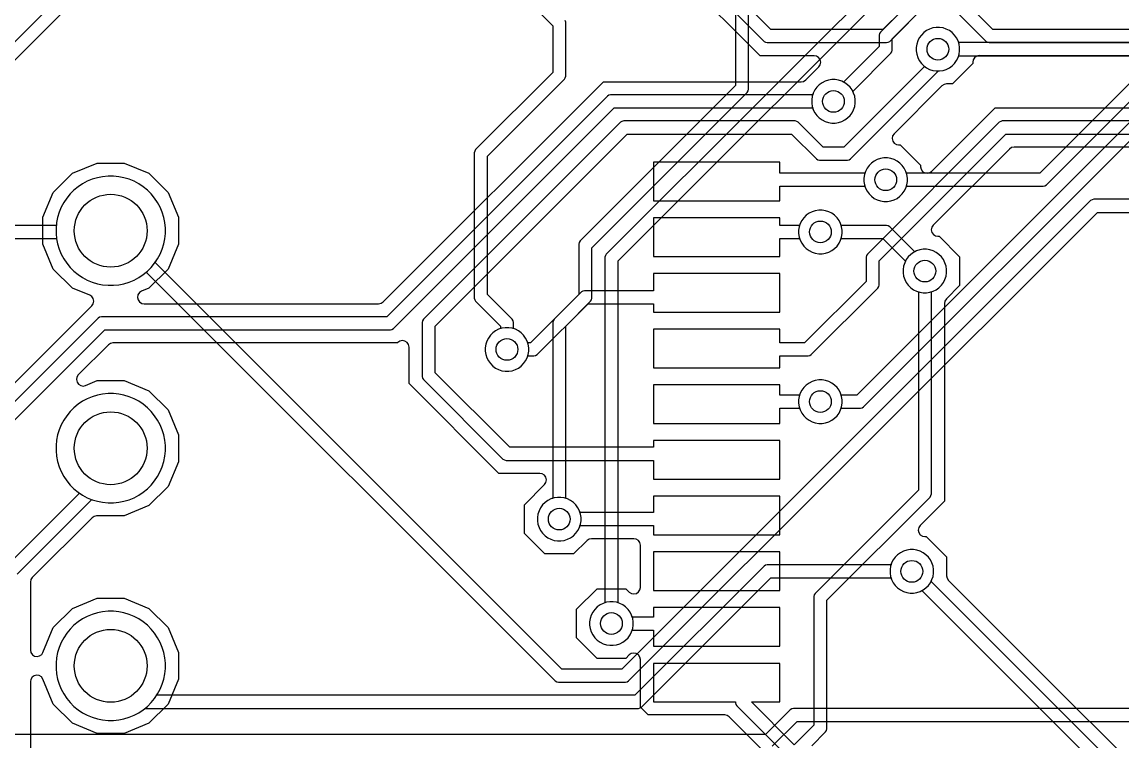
# Model space of a CAD drawing. Header units: millimetres. Extents: x 0 to 65, y 0 to 56.
# Drawn here: x 24.52 to 37.35, y 41.61 to 50 of the extents above; entities that cross this region are included whole.
import ezdxf

# ---------------------------------------------------------------- set-up
doc = ezdxf.new("R2010")
doc.units = ezdxf.units.MM

msp = doc.modelspace()

# ---------------------------------------------------------------- linework, layer by layer
at = {"layer": '16_copper'}
for points in [[(34.976, 50.933), (31.333, 47.291), (31.323, 47.273), (31.318, 47.254), (31.318, 43.219), (31.297, 43.212), (31.261, 43.194), (31.229, 43.171), (31.201, 43.142), (31.177, 43.11), (31.159, 43.074), (31.147, 43.036), (31.14, 42.997), (31.14, 42.957), (31.147, 42.917), (31.159, 42.879), (31.177, 42.844), (31.201, 42.811), (31.229, 42.783), (31.261, 42.76), (31.297, 42.741), (31.335, 42.729), (31.374, 42.723), (31.414, 42.723), (31.454, 42.729), (31.492, 42.741), (31.528, 42.76), (31.56, 42.783), (31.588, 42.811), (31.612, 42.844), (31.63, 42.879), (31.642, 42.917), (31.648, 42.957), (31.648, 42.997), (31.642, 43.036), (31.63, 43.074), (31.612, 43.11), (31.588, 43.142), (31.56, 43.171), (31.528, 43.194), (31.492, 43.212), (31.471, 43.219), (31.471, 47.212), (35.113, 50.855)], [(35.505, 50.853), (34.534, 49.882), (34.524, 49.864), (34.519, 49.845), (34.519, 49.714), (34.103, 49.298), (34.083, 49.308), (34.045, 49.321), (34.005, 49.327), (33.965, 49.327), (33.926, 49.321), (33.888, 49.308), (33.852, 49.29), (33.82, 49.267), (33.791, 49.238), (33.768, 49.206), (33.75, 49.17), (33.737, 49.132), (33.731, 49.093), (33.731, 49.053), (33.737, 49.013), (33.75, 48.975), (33.768, 48.94), (33.791, 48.907), (33.82, 48.879), (33.852, 48.856), (33.888, 48.837), (33.926, 48.825), (33.965, 48.819), (34.005, 48.819), (34.045, 48.825), (34.083, 48.837), (34.118, 48.856), (34.151, 48.879), (34.179, 48.907), (34.202, 48.94), (34.221, 48.975), (34.233, 49.013), (34.239, 49.053), (34.239, 49.093), (34.233, 49.132), (34.221, 49.17), (34.21, 49.19), (34.656, 49.636), (34.666, 49.653), (34.671, 49.672), (34.671, 49.803), (35.584, 50.717)], [(29.962, 50.702), (30.709, 49.956), (30.709, 49.409), (29.809, 48.51), (29.799, 48.493), (29.794, 48.473), (29.794, 46.777), (29.799, 46.757), (29.809, 46.74), (30.099, 46.45), (30.099, 46.42), (30.078, 46.413), (30.042, 46.394), (30.01, 46.371), (29.981, 46.343), (29.958, 46.31), (29.94, 46.275), (29.927, 46.237), (29.921, 46.197), (29.921, 46.157), (29.927, 46.118), (29.94, 46.08), (29.958, 46.044), (29.981, 46.012), (30.01, 45.983), (30.042, 45.96), (30.078, 45.942), (30.116, 45.929), (30.155, 45.923), (30.195, 45.923), (30.235, 45.929), (30.273, 45.942), (30.308, 45.96), (30.341, 45.983), (30.369, 46.012), (30.392, 46.044), (30.411, 46.08), (30.423, 46.118), (30.429, 46.157), (30.429, 46.197), (30.423, 46.237), (30.411, 46.275), (30.392, 46.31), (30.369, 46.343), (30.341, 46.371), (30.308, 46.394), (30.273, 46.413), (30.251, 46.42), (30.251, 46.492), (30.246, 46.511), (30.236, 46.529), (29.947, 46.818), (29.947, 48.432), (30.846, 49.331), (30.856, 49.348), (30.861, 49.368), (30.861, 49.997), (30.856, 50.017)], [(32.842, 50.413), (32.842, 49.257), (31.029, 47.443), (31.019, 47.426), (31.013, 47.406), (31.013, 46.818), (30.724, 46.529), (30.714, 46.511), (30.709, 46.492), (30.709, 44.438), (30.687, 44.431), (30.652, 44.413), (30.619, 44.39), (30.591, 44.361), (30.568, 44.329), (30.549, 44.294), (30.537, 44.255), (30.531, 44.216), (30.531, 44.176), (30.537, 44.137), (30.549, 44.098), (30.568, 44.063), (30.591, 44.031), (30.619, 44.002), (30.652, 43.979), (30.687, 43.961), (30.725, 43.948), (30.765, 43.942), (30.805, 43.942), (30.844, 43.948), (30.882, 43.961), (30.918, 43.979), (30.95, 44.002), (30.979, 44.031), (31.002, 44.063), (31.02, 44.098), (31.033, 44.137), (31.039, 44.176), (31.039, 44.216), (31.033, 44.255), (31.02, 44.294), (31.002, 44.329), (30.979, 44.361), (30.95, 44.39), (30.918, 44.413), (30.882, 44.431), (30.861, 44.438), (30.861, 46.45), (31.151, 46.74), (31.161, 46.757), (31.166, 46.777), (31.166, 47.365), (32.979, 49.178), (32.989, 49.196), (32.995, 49.215), (32.995, 50.454)], [(46.603, 49.759), (35.447, 49.759), (35.44, 49.78), (35.422, 49.816), (35.398, 49.848), (35.37, 49.876), (35.338, 49.9), (35.302, 49.918), (35.264, 49.93), (35.224, 49.936), (35.184, 49.936), (35.145, 49.93), (35.107, 49.918), (35.071, 49.9), (35.039, 49.876), (35.011, 49.848), (34.987, 49.816), (34.969, 49.78), (34.957, 49.742), (34.95, 49.702), (34.95, 49.662), (34.957, 49.623), (34.969, 49.585), (34.987, 49.549), (35.011, 49.517), (35.039, 49.489), (35.071, 49.465), (35.107, 49.447), (35.145, 49.435), (35.184, 49.428), (35.224, 49.428), (35.264, 49.435), (35.302, 49.447), (35.338, 49.465), (35.37, 49.489), (35.398, 49.517), (35.422, 49.549), (35.44, 49.585), (35.447, 49.606), (46.644, 49.606)], [(37.596, 49.439), (36.392, 48.235), (34.837, 48.235), (34.83, 48.256), (34.812, 48.292), (34.789, 48.324), (34.76, 48.352), (34.728, 48.376), (34.692, 48.394), (34.654, 48.406), (34.615, 48.412), (34.575, 48.412), (34.535, 48.406), (34.497, 48.394), (34.462, 48.376), (34.429, 48.352), (34.401, 48.324), (34.378, 48.292), (34.359, 48.256), (34.347, 48.218), (34.341, 48.178), (34.341, 48.138), (34.347, 48.099), (34.359, 48.061), (34.378, 48.025), (34.401, 47.993), (34.429, 47.965), (34.462, 47.941), (34.497, 47.923), (34.535, 47.911), (34.575, 47.904), (34.615, 47.904), (34.654, 47.911), (34.692, 47.923), (34.728, 47.941), (34.76, 47.965), (34.789, 47.993), (34.812, 48.025), (34.83, 48.061), (34.837, 48.082), (36.434, 48.082), (36.453, 48.087), (36.47, 48.097), (37.674, 49.301)], [(37.444, 48.829), (34.258, 45.644), (34.075, 45.644), (34.068, 45.665), (34.05, 45.701), (34.027, 45.733), (33.998, 45.761), (33.966, 45.785), (33.93, 45.803), (33.892, 45.815), (33.853, 45.822), (33.813, 45.822), (33.773, 45.815), (33.735, 45.803), (33.7, 45.785), (33.667, 45.761), (33.639, 45.733), (33.616, 45.701), (33.597, 45.665), (33.585, 45.627), (33.579, 45.588), (33.579, 45.548), (33.585, 45.508), (33.597, 45.47), (33.616, 45.434), (33.639, 45.402), (33.667, 45.374), (33.7, 45.35), (33.735, 45.332), (33.773, 45.32), (33.813, 45.314), (33.853, 45.314), (33.892, 45.32), (33.93, 45.332), (33.966, 45.35), (33.998, 45.374), (34.027, 45.402), (34.05, 45.434), (34.068, 45.47), (34.075, 45.491), (34.3, 45.491), (34.319, 45.497), (34.337, 45.507), (37.522, 48.692)], [(39.939, 47.93), (37.023, 47.93), (37.004, 47.925), (36.986, 47.915), (31.515, 42.443), (30.816, 42.443), (26.068, 47.191), (26.097, 47.235), (26.127, 47.29), (26.151, 47.348), (26.169, 47.408), (26.181, 47.469), (26.188, 47.532), (26.188, 47.594), (26.181, 47.657), (26.169, 47.718), (26.151, 47.778), (26.127, 47.836), (26.097, 47.891), (26.063, 47.943), (26.023, 47.992), (25.979, 48.036), (25.93, 48.076), (25.878, 48.111), (25.823, 48.14), (25.765, 48.164), (25.705, 48.182), (25.644, 48.194), (25.581, 48.201), (25.519, 48.201), (25.456, 48.194), (25.395, 48.182), (25.335, 48.164), (25.277, 48.14), (25.222, 48.111), (25.17, 48.076), (25.121, 48.036), (25.077, 47.992), (25.037, 47.943), (25.003, 47.891), (24.973, 47.836), (24.949, 47.778), (24.931, 47.718), (24.919, 47.657), (24.916, 47.625), (18.888, 47.625)], [(18.929, 47.473), (24.918, 47.473), (24.919, 47.469), (24.931, 47.408), (24.949, 47.348), (24.973, 47.29), (25.003, 47.235), (25.037, 47.183), (25.077, 47.134), (25.121, 47.09), (25.17, 47.05), (25.222, 47.016), (25.277, 46.986), (25.335, 46.962), (25.395, 46.944), (25.456, 46.932), (25.519, 46.926), (25.581, 46.926), (25.644, 46.932), (25.705, 46.944), (25.765, 46.962), (25.823, 46.986), (25.878, 47.016), (25.93, 47.05), (25.965, 47.079), (30.738, 42.306), (30.755, 42.296), (30.775, 42.291), (31.557, 42.291), (31.576, 42.296), (31.594, 42.306), (37.065, 47.777), (39.897, 47.777)], [(39.7, 41.986), (33.518, 41.986), (33.499, 41.981), (33.481, 41.971), (33.192, 41.681), (12.681, 41.681)], [(33.27, 41.544), (33.56, 41.834), (39.7, 41.834), (39.7, 40.04)]]:
    msp.add_lwpolyline(points, dxfattribs=at)
for points in [[(34.624, 47.62), (34.605, 47.625), (34.075, 47.625), (34.068, 47.646), (34.05, 47.682), (34.027, 47.714), (33.998, 47.743), (33.966, 47.766), (33.93, 47.784), (33.892, 47.797), (33.853, 47.803), (33.813, 47.803), (33.773, 47.797), (33.735, 47.784), (33.7, 47.766), (33.667, 47.743), (33.639, 47.714), (33.616, 47.682), (33.597, 47.646), (33.585, 47.608), (33.579, 47.569), (33.579, 47.529), (33.585, 47.489), (33.597, 47.451), (33.616, 47.416), (33.639, 47.383), (33.667, 47.355), (33.7, 47.332), (33.735, 47.313), (33.773, 47.301), (33.813, 47.295), (33.853, 47.295), (33.892, 47.301), (33.93, 47.313), (33.966, 47.332), (33.998, 47.355), (34.027, 47.383), (34.05, 47.416), (34.068, 47.451), (34.075, 47.473), (34.563, 47.473), (34.827, 47.209), (34.817, 47.189), (34.804, 47.151), (34.798, 47.112), (34.798, 47.072), (34.804, 47.032), (34.817, 46.994), (34.835, 46.958), (34.858, 46.926), (34.887, 46.898), (34.919, 46.874), (34.954, 46.856), (34.993, 46.844), (35.032, 46.838), (35.072, 46.838), (35.111, 46.844), (35.15, 46.856), (35.185, 46.874), (35.217, 46.898), (35.246, 46.926), (35.269, 46.958), (35.287, 46.994), (35.3, 47.032), (35.306, 47.072), (35.306, 47.112), (35.3, 47.151), (35.287, 47.189), (35.269, 47.225), (35.246, 47.257), (35.217, 47.285), (35.185, 47.309), (35.15, 47.327), (35.111, 47.339), (35.072, 47.346), (35.032, 47.346), (34.993, 47.339), (34.954, 47.327), (34.935, 47.317), (34.642, 47.61)], [(25.644, 44.392), (25.705, 44.404), (25.765, 44.422), (25.823, 44.446), (25.878, 44.476), (25.93, 44.51), (25.979, 44.55), (26.023, 44.594), (26.063, 44.643), (26.097, 44.695), (26.127, 44.75), (26.151, 44.808), (26.169, 44.868), (26.181, 44.929), (26.188, 44.992), (26.188, 45.054), (26.181, 45.117), (26.169, 45.178), (26.151, 45.238), (26.127, 45.296), (26.097, 45.351), (26.063, 45.403), (26.023, 45.452), (25.979, 45.496), (25.93, 45.536), (25.878, 45.571), (25.823, 45.6), (25.765, 45.624), (25.705, 45.642), (25.644, 45.654), (25.581, 45.661), (25.519, 45.661), (25.456, 45.654), (25.395, 45.642), (25.335, 45.624), (25.277, 45.6), (25.222, 45.571), (25.17, 45.536), (25.121, 45.496), (25.077, 45.452), (25.037, 45.403), (25.003, 45.351), (24.973, 45.296), (24.949, 45.238), (24.931, 45.178), (24.919, 45.117), (24.913, 45.054), (24.913, 44.992), (24.919, 44.929), (24.931, 44.868), (24.949, 44.808), (24.973, 44.75), (25.003, 44.695), (25.037, 44.643), (25.077, 44.594), (25.121, 44.55), (25.17, 44.51), (25.222, 44.476), (25.277, 44.446), (25.335, 44.422), (25.395, 44.404), (25.456, 44.392), (25.519, 44.386), (25.581, 44.386)], [(31.746, 42.001), (33.255, 43.51), (34.657, 43.51), (34.664, 43.489), (34.682, 43.453), (34.706, 43.421), (34.734, 43.393), (34.766, 43.369), (34.802, 43.351), (34.84, 43.339), (34.88, 43.332), (34.92, 43.332), (34.959, 43.339), (34.997, 43.351), (35.033, 43.369), (35.065, 43.393), (35.093, 43.421), (35.117, 43.453), (35.135, 43.489), (35.147, 43.527), (35.154, 43.566), (35.154, 43.606), (35.147, 43.646), (35.135, 43.684), (35.117, 43.72), (35.093, 43.752), (35.065, 43.78), (35.033, 43.804), (34.997, 43.822), (34.959, 43.834), (34.92, 43.84), (34.88, 43.84), (34.84, 43.834), (34.802, 43.822), (34.766, 43.804), (34.734, 43.78), (34.706, 43.752), (34.682, 43.72), (34.664, 43.684), (34.657, 43.663), (33.213, 43.663), (33.194, 43.657), (33.176, 43.647), (31.668, 42.139), (26.087, 42.139), (26.097, 42.155), (26.127, 42.21), (26.151, 42.268), (26.169, 42.328), (26.181, 42.389), (26.188, 42.452), (26.188, 42.514), (26.181, 42.577), (26.169, 42.638), (26.151, 42.698), (26.127, 42.756), (26.097, 42.811), (26.063, 42.863), (26.023, 42.912), (25.979, 42.956), (25.93, 42.996), (25.878, 43.031), (25.823, 43.06), (25.765, 43.084), (25.705, 43.102), (25.644, 43.114), (25.581, 43.121), (25.519, 43.121), (25.456, 43.114), (25.395, 43.102), (25.335, 43.084), (25.277, 43.06), (25.222, 43.031), (25.17, 42.996), (25.121, 42.956), (25.077, 42.912), (25.037, 42.863), (25.003, 42.811), (24.973, 42.756), (24.949, 42.698), (24.931, 42.638), (24.919, 42.577), (24.913, 42.514), (24.913, 42.452), (24.919, 42.389), (24.931, 42.328), (24.949, 42.268), (24.973, 42.21), (25.003, 42.155), (25.037, 42.103), (25.077, 42.054), (25.121, 42.01), (25.17, 41.97), (25.222, 41.936), (25.277, 41.906), (25.335, 41.882), (25.395, 41.864), (25.456, 41.852), (25.519, 41.846), (25.581, 41.846), (25.644, 41.852), (25.705, 41.864), (25.765, 41.882), (25.823, 41.906), (25.878, 41.936), (25.93, 41.97), (25.949, 41.986), (31.709, 41.986), (31.729, 41.991)]]:
    msp.add_lwpolyline(points, close=True, dxfattribs=at)
at = {"layer": '1_copper'}
for points in [[(18.487, 43.83), (25.403, 50.746)], [(35.005, 50.353), (34.563, 49.911), (33.255, 49.911), (32.537, 50.628)], [(25.336, 50.463), (18.535, 43.663)], [(22.936, 44.291), (25.331, 46.685), (25.347, 46.71), (25.353, 46.74), (25.346, 46.77), (25.329, 46.794), (25.306, 46.809), (25.103, 46.893), (24.88, 47.116), (24.76, 47.406), (24.76, 47.72), (24.88, 48.011), (25.103, 48.233), (25.393, 48.353), (25.707, 48.353), (25.997, 48.233), (26.22, 48.011), (26.34, 47.72), (26.34, 47.406), (26.22, 47.116), (25.997, 46.893), (25.91, 46.857), (25.885, 46.84), (25.868, 46.815), (25.863, 46.785), (25.87, 46.755), (25.887, 46.731), (25.913, 46.715), (25.939, 46.711), (28.677, 46.711), (28.707, 46.717), (28.731, 46.733), (31.3, 49.301), (33.608, 49.301), (33.637, 49.307), (33.661, 49.324), (33.814, 49.476), (33.831, 49.501), (33.836, 49.531), (33.83, 49.561), (33.812, 49.586), (33.786, 49.602), (33.76, 49.606), (33.129, 49.606), (32.233, 50.502)], [(32.4, 50.55), (33.176, 49.774), (33.194, 49.764), (33.213, 49.759), (34.605, 49.759), (34.624, 49.764), (34.642, 49.774), (35.084, 50.216)], [(39.592, 49.911), (35.846, 49.911), (35.404, 50.353)], [(35.325, 50.216), (35.767, 49.774), (35.785, 49.764), (35.804, 49.759), (39.634, 49.759)], [(39.719, 49.606), (35.69, 49.606), (35.686, 49.607), (35.656, 49.6), (35.631, 49.583), (35.615, 49.557), (35.611, 49.531), (35.611, 49.514), (35.373, 49.276), (35.305, 49.276), (35.276, 49.27), (35.251, 49.254), (34.693, 48.695), (34.676, 48.67), (34.67, 48.64), (34.677, 48.61), (34.694, 48.585), (34.72, 48.569), (34.746, 48.565), (34.763, 48.565), (35.001, 48.327), (35.001, 48.31), (35.007, 48.28), (35.024, 48.255), (35.05, 48.239), (35.08, 48.234), (35.109, 48.241), (35.131, 48.256), (35.872, 48.997), (39.871, 48.997)], [(23.241, 44.164), (25.482, 46.406), (28.814, 46.406), (28.833, 46.411), (28.85, 46.421), (31.426, 48.997), (33.743, 48.997), (33.75, 48.975), (33.768, 48.94), (33.791, 48.907), (33.82, 48.879), (33.852, 48.856), (33.888, 48.837), (33.926, 48.825), (33.965, 48.819), (34.005, 48.819), (34.045, 48.825), (34.083, 48.837), (34.118, 48.856), (34.151, 48.879), (34.179, 48.907), (34.202, 48.94), (34.221, 48.975), (34.233, 49.013), (34.239, 49.053), (34.239, 49.093), (34.233, 49.132), (34.221, 49.17), (34.202, 49.206), (34.179, 49.238), (34.151, 49.267), (34.118, 49.29), (34.083, 49.308), (34.045, 49.321), (34.005, 49.327), (33.965, 49.327), (33.926, 49.321), (33.888, 49.308), (33.852, 49.29), (33.82, 49.267), (33.791, 49.238), (33.768, 49.206), (33.75, 49.17), (33.743, 49.149), (31.384, 49.149), (31.365, 49.144), (31.348, 49.134), (28.772, 46.558), (25.441, 46.558), (25.421, 46.553), (25.404, 46.543), (23.104, 44.243)], [(39.786, 48.844), (35.956, 48.844), (35.937, 48.839), (35.92, 48.829), (34.381, 47.291), (34.371, 47.273), (34.366, 47.254), (34.366, 46.971), (33.649, 46.253), (33.36, 46.253), (33.36, 46.412), (31.885, 46.412), (31.885, 45.962), (33.36, 45.962), (33.36, 46.101), (33.69, 46.101), (33.71, 46.106), (33.727, 46.116), (34.503, 46.892), (34.513, 46.91), (34.519, 46.929), (34.519, 47.212), (35.998, 48.692), (39.745, 48.692)], [(37.538, 48.539), (36.093, 48.539), (36.063, 48.533), (36.039, 48.517), (35.15, 47.628), (35.133, 47.603), (35.127, 47.573), (35.134, 47.543), (35.152, 47.519), (35.177, 47.503), (35.204, 47.498), (35.22, 47.498), (35.458, 47.26), (35.458, 46.923), (35.303, 46.768), (35.286, 46.742), (35.281, 46.714), (35.281, 44.406), (34.997, 44.123), (34.981, 44.098), (34.975, 44.068), (34.982, 44.038), (34.999, 44.013), (35.025, 43.997), (35.051, 43.993), (35.068, 43.993), (35.306, 43.755), (35.306, 43.535), (35.312, 43.505), (35.328, 43.481), (38.63, 40.179)], [(33.732, 41.549), (33.894, 41.711), (33.904, 41.728), (33.909, 41.748), (33.909, 43.25), (35.113, 44.454), (35.123, 44.471), (35.128, 44.491), (35.128, 46.849), (35.15, 46.856), (35.185, 46.874), (35.217, 46.898), (35.246, 46.926), (35.269, 46.958), (35.287, 46.994), (35.3, 47.032), (35.306, 47.072), (35.306, 47.112), (35.3, 47.151), (35.287, 47.189), (35.269, 47.225), (35.246, 47.257), (35.217, 47.285), (35.185, 47.309), (35.15, 47.327), (35.111, 47.339), (35.072, 47.346), (35.032, 47.346), (34.993, 47.339), (34.954, 47.327), (34.919, 47.309), (34.887, 47.285), (34.858, 47.257), (34.835, 47.225), (34.817, 47.189), (34.804, 47.151), (34.798, 47.112), (34.798, 47.072), (34.804, 47.032), (34.817, 46.994), (34.835, 46.958), (34.858, 46.926), (34.887, 46.898), (34.919, 46.874), (34.954, 46.856), (34.976, 46.849), (34.976, 44.532), (33.772, 43.328), (33.762, 43.311), (33.757, 43.292), (33.757, 41.789), (33.528, 41.561), (33.027, 42.062), (33.36, 42.062), (33.36, 42.512), (31.885, 42.512), (31.885, 42.062), (32.842, 42.062), (32.842, 42.052), (32.847, 42.033), (32.857, 42.016), (33.455, 41.418)], [(33.252, 41.406), (32.77, 41.887), (32.745, 41.904), (32.716, 41.91), (31.821, 41.91), (31.732, 41.999), (31.732, 42.556), (31.726, 42.586), (31.709, 42.611), (31.683, 42.627), (31.653, 42.632), (31.624, 42.625), (31.602, 42.61), (31.563, 42.57), (31.226, 42.57), (30.988, 42.808), (30.988, 43.145), (31.226, 43.383), (31.563, 43.383), (31.602, 43.344), (31.627, 43.327), (31.657, 43.322), (31.687, 43.328), (31.711, 43.346), (31.727, 43.371), (31.732, 43.398), (31.732, 43.891), (31.726, 43.921), (31.709, 43.946), (31.683, 43.962), (31.656, 43.967), (31.163, 43.967), (31.133, 43.961), (31.109, 43.945), (30.953, 43.79), (30.616, 43.79), (30.378, 44.028), (30.378, 44.364), (30.613, 44.599), (30.63, 44.625), (30.636, 44.654), (30.629, 44.684), (30.612, 44.709), (30.586, 44.725), (30.559, 44.729), (30.081, 44.729), (29.032, 45.778), (29.032, 46.203), (29.026, 46.233), (29.009, 46.258), (28.983, 46.274), (28.954, 46.28), (28.924, 46.273), (28.902, 46.257), (28.898, 46.253), (25.577, 46.253), (25.547, 46.247), (25.523, 46.231), (25.172, 45.88), (25.156, 45.855), (25.15, 45.825), (25.157, 45.796), (25.174, 45.771), (25.2, 45.755), (25.23, 45.75), (25.256, 45.756), (25.393, 45.813), (25.707, 45.813), (25.997, 45.693), (26.22, 45.471), (26.34, 45.18), (26.34, 44.866), (26.22, 44.576), (25.997, 44.353), (25.707, 44.233), (25.386, 44.233), (25.356, 44.227), (25.332, 44.211), (24.635, 43.514), (24.618, 43.489), (24.613, 43.46), (24.613, 42.667), (24.619, 42.637), (24.636, 42.612), (24.661, 42.596), (24.691, 42.591), (24.721, 42.598), (24.745, 42.616), (24.759, 42.638), (24.88, 42.931), (25.103, 43.153), (25.393, 43.273), (25.707, 43.273), (25.997, 43.153), (26.22, 42.931), (26.34, 42.64), (26.34, 42.326), (26.22, 42.036), (25.997, 41.813), (25.707, 41.693), (25.393, 41.693), (25.103, 41.813), (24.88, 42.036), (24.759, 42.328), (24.742, 42.353), (24.717, 42.37), (24.687, 42.375), (24.657, 42.368), (24.633, 42.351), (24.617, 42.325), (24.613, 42.299), (24.613, 40.127)], [(24.46, 43.555), (25.33, 44.424), (25.335, 44.422), (25.395, 44.404), (25.456, 44.392), (25.519, 44.386), (25.581, 44.386), (25.644, 44.392), (25.705, 44.404), (25.765, 44.422), (25.823, 44.446), (25.878, 44.476), (25.93, 44.51), (25.979, 44.55), (26.023, 44.594), (26.063, 44.643), (26.097, 44.695), (26.127, 44.75), (26.151, 44.808), (26.169, 44.868), (26.181, 44.929), (26.188, 44.992), (26.188, 45.054), (26.181, 45.117), (26.169, 45.178), (26.151, 45.238), (26.127, 45.296), (26.097, 45.351), (26.063, 45.403), (26.023, 45.452), (25.979, 45.496), (25.93, 45.536), (25.878, 45.571), (25.823, 45.6), (25.765, 45.624), (25.705, 45.642), (25.644, 45.654), (25.581, 45.661), (25.519, 45.661), (25.456, 45.654), (25.395, 45.642), (25.335, 45.624), (25.277, 45.6), (25.222, 45.571), (25.17, 45.536), (25.121, 45.496), (25.077, 45.452), (25.037, 45.403), (25.003, 45.351), (24.973, 45.296), (24.949, 45.238), (24.931, 45.178), (24.919, 45.117), (24.913, 45.054), (24.913, 44.992), (24.919, 44.929), (24.931, 44.868), (24.949, 44.808), (24.973, 44.75), (25.003, 44.695), (25.037, 44.643), (25.077, 44.594), (25.121, 44.55), (25.17, 44.51), (25.188, 44.498), (24.323, 43.633)], [(40.418, 38.176), (35.125, 43.469), (35.135, 43.489), (35.147, 43.527), (35.154, 43.566), (35.154, 43.606), (35.147, 43.646), (35.135, 43.684), (35.117, 43.72), (35.093, 43.752), (35.065, 43.78), (35.033, 43.804), (34.997, 43.822), (34.959, 43.834), (34.92, 43.84), (34.88, 43.84), (34.84, 43.834), (34.802, 43.822), (34.766, 43.804), (34.734, 43.78), (34.706, 43.752), (34.682, 43.72), (34.664, 43.684), (34.652, 43.646), (34.646, 43.606), (34.646, 43.566), (34.652, 43.527), (34.664, 43.489), (34.682, 43.453), (34.706, 43.421), (34.734, 43.393), (34.766, 43.369), (34.802, 43.351), (34.84, 43.339), (34.88, 43.332), (34.92, 43.332), (34.959, 43.339), (34.997, 43.351), (35.017, 43.361), (40.339, 38.039)]]:
    msp.add_lwpolyline(points, dxfattribs=at)
for points in [[(34.167, 48.392), (34.184, 48.402), (35.211, 49.428), (35.224, 49.428), (35.264, 49.435), (35.302, 49.447), (35.338, 49.465), (35.37, 49.489), (35.398, 49.517), (35.422, 49.549), (35.44, 49.585), (35.452, 49.623), (35.458, 49.662), (35.458, 49.702), (35.452, 49.742), (35.44, 49.78), (35.422, 49.816), (35.398, 49.848), (35.37, 49.876), (35.338, 49.9), (35.302, 49.918), (35.264, 49.93), (35.224, 49.936), (35.184, 49.936), (35.145, 49.93), (35.107, 49.918), (35.071, 49.9), (35.039, 49.876), (35.011, 49.848), (34.987, 49.816), (34.969, 49.78), (34.957, 49.742), (34.95, 49.702), (34.95, 49.662), (34.957, 49.623), (34.969, 49.585), (34.987, 49.549), (35.011, 49.517), (35.039, 49.489), (35.048, 49.482), (34.106, 48.539), (33.864, 48.539), (33.575, 48.829), (33.557, 48.839), (33.538, 48.844), (31.537, 48.844), (31.517, 48.839), (31.5, 48.829), (29.2, 46.529), (29.19, 46.511), (29.185, 46.492), (29.185, 45.862), (29.19, 45.843), (29.2, 45.826), (30.128, 44.897), (30.146, 44.887), (30.165, 44.882), (31.885, 44.882), (31.885, 44.662), (33.36, 44.662), (33.36, 45.112), (31.885, 45.112), (31.885, 45.034), (30.207, 45.034), (29.337, 45.904), (29.337, 46.45), (31.578, 48.692), (33.496, 48.692), (33.786, 48.402), (33.803, 48.392), (33.823, 48.387), (34.148, 48.387)], [(34.654, 47.911), (34.692, 47.923), (34.728, 47.941), (34.76, 47.965), (34.789, 47.993), (34.812, 48.025), (34.83, 48.061), (34.843, 48.099), (34.849, 48.138), (34.849, 48.178), (34.843, 48.218), (34.83, 48.256), (34.812, 48.292), (34.789, 48.324), (34.76, 48.352), (34.728, 48.376), (34.692, 48.394), (34.654, 48.406), (34.615, 48.412), (34.575, 48.412), (34.535, 48.406), (34.497, 48.394), (34.462, 48.376), (34.429, 48.352), (34.401, 48.324), (34.378, 48.292), (34.359, 48.256), (34.352, 48.235), (33.36, 48.235), (33.36, 48.362), (31.885, 48.362), (31.885, 47.912), (33.36, 47.912), (33.36, 48.082), (34.352, 48.082), (34.359, 48.061), (34.378, 48.025), (34.401, 47.993), (34.429, 47.965), (34.462, 47.941), (34.497, 47.923), (34.535, 47.911), (34.575, 47.904), (34.615, 47.904)], [(25.644, 46.932), (25.705, 46.944), (25.765, 46.962), (25.823, 46.986), (25.878, 47.016), (25.93, 47.05), (25.979, 47.09), (26.023, 47.134), (26.063, 47.183), (26.097, 47.235), (26.127, 47.29), (26.151, 47.348), (26.169, 47.408), (26.181, 47.469), (26.188, 47.532), (26.188, 47.594), (26.181, 47.657), (26.169, 47.718), (26.151, 47.778), (26.127, 47.836), (26.097, 47.891), (26.063, 47.943), (26.023, 47.992), (25.979, 48.036), (25.93, 48.076), (25.878, 48.111), (25.823, 48.14), (25.765, 48.164), (25.705, 48.182), (25.644, 48.194), (25.581, 48.201), (25.519, 48.201), (25.456, 48.194), (25.395, 48.182), (25.335, 48.164), (25.277, 48.14), (25.222, 48.111), (25.17, 48.076), (25.121, 48.036), (25.077, 47.992), (25.037, 47.943), (25.003, 47.891), (24.973, 47.836), (24.949, 47.778), (24.931, 47.718), (24.919, 47.657), (24.913, 47.594), (24.913, 47.532), (24.919, 47.469), (24.931, 47.408), (24.949, 47.348), (24.973, 47.29), (25.003, 47.235), (25.037, 47.183), (25.077, 47.134), (25.121, 47.09), (25.17, 47.05), (25.222, 47.016), (25.277, 46.986), (25.335, 46.962), (25.395, 46.944), (25.456, 46.932), (25.519, 46.926), (25.581, 46.926)], [(33.36, 47.473), (33.59, 47.473), (33.597, 47.451), (33.616, 47.416), (33.639, 47.383), (33.667, 47.355), (33.7, 47.332), (33.735, 47.313), (33.773, 47.301), (33.813, 47.295), (33.853, 47.295), (33.892, 47.301), (33.93, 47.313), (33.966, 47.332), (33.998, 47.355), (34.027, 47.383), (34.05, 47.416), (34.068, 47.451), (34.081, 47.489), (34.087, 47.529), (34.087, 47.569), (34.081, 47.608), (34.068, 47.646), (34.05, 47.682), (34.027, 47.714), (33.998, 47.743), (33.966, 47.766), (33.93, 47.784), (33.892, 47.797), (33.853, 47.803), (33.813, 47.803), (33.773, 47.797), (33.735, 47.784), (33.7, 47.766), (33.667, 47.743), (33.639, 47.714), (33.616, 47.682), (33.597, 47.646), (33.59, 47.625), (33.36, 47.625), (33.36, 47.712), (31.885, 47.712), (31.885, 47.262), (33.36, 47.262)], [(30.527, 46.116), (31.121, 46.711), (31.885, 46.711), (31.885, 46.612), (33.36, 46.612), (33.36, 47.062), (31.885, 47.062), (31.885, 46.863), (31.08, 46.863), (31.06, 46.858), (31.043, 46.848), (30.448, 46.253), (30.418, 46.253), (30.411, 46.275), (30.392, 46.31), (30.369, 46.343), (30.341, 46.371), (30.308, 46.394), (30.273, 46.413), (30.235, 46.425), (30.195, 46.431), (30.155, 46.431), (30.116, 46.425), (30.078, 46.413), (30.042, 46.394), (30.01, 46.371), (29.981, 46.343), (29.958, 46.31), (29.94, 46.275), (29.927, 46.237), (29.921, 46.197), (29.921, 46.157), (29.927, 46.118), (29.94, 46.08), (29.958, 46.044), (29.981, 46.012), (30.01, 45.983), (30.042, 45.96), (30.078, 45.942), (30.116, 45.929), (30.155, 45.923), (30.195, 45.923), (30.235, 45.929), (30.273, 45.942), (30.308, 45.96), (30.341, 45.983), (30.369, 46.012), (30.392, 46.044), (30.411, 46.08), (30.418, 46.101), (30.49, 46.101), (30.509, 46.106)], [(33.36, 45.491), (33.59, 45.491), (33.597, 45.47), (33.616, 45.434), (33.639, 45.402), (33.667, 45.374), (33.7, 45.35), (33.735, 45.332), (33.773, 45.32), (33.813, 45.314), (33.853, 45.314), (33.892, 45.32), (33.93, 45.332), (33.966, 45.35), (33.998, 45.374), (34.027, 45.402), (34.05, 45.434), (34.068, 45.47), (34.081, 45.508), (34.087, 45.548), (34.087, 45.588), (34.081, 45.627), (34.068, 45.665), (34.05, 45.701), (34.027, 45.733), (33.998, 45.761), (33.966, 45.785), (33.93, 45.803), (33.892, 45.815), (33.853, 45.822), (33.813, 45.822), (33.773, 45.815), (33.735, 45.803), (33.7, 45.785), (33.667, 45.761), (33.639, 45.733), (33.616, 45.701), (33.597, 45.665), (33.59, 45.644), (33.36, 45.644), (33.36, 45.762), (31.885, 45.762), (31.885, 45.312), (33.36, 45.312)], [(30.844, 43.948), (30.882, 43.961), (30.918, 43.979), (30.95, 44.002), (30.979, 44.031), (31.002, 44.063), (31.02, 44.098), (31.027, 44.12), (31.885, 44.12), (31.885, 44.012), (33.36, 44.012), (33.36, 44.462), (31.885, 44.462), (31.885, 44.272), (31.027, 44.272), (31.02, 44.294), (31.002, 44.329), (30.979, 44.361), (30.95, 44.39), (30.918, 44.413), (30.882, 44.431), (30.844, 44.444), (30.805, 44.45), (30.765, 44.45), (30.725, 44.444), (30.687, 44.431), (30.652, 44.413), (30.619, 44.39), (30.591, 44.361), (30.568, 44.329), (30.549, 44.294), (30.537, 44.255), (30.531, 44.216), (30.531, 44.176), (30.537, 44.137), (30.549, 44.098), (30.568, 44.063), (30.591, 44.031), (30.619, 44.002), (30.652, 43.979), (30.687, 43.961), (30.725, 43.948), (30.765, 43.942), (30.805, 43.942)], [(33.36, 43.812), (31.885, 43.812), (31.885, 43.362), (33.36, 43.362)], [(33.36, 43.162), (31.885, 43.162), (31.885, 43.053), (31.637, 43.053), (31.63, 43.074), (31.612, 43.11), (31.588, 43.142), (31.56, 43.171), (31.528, 43.194), (31.492, 43.212), (31.454, 43.225), (31.414, 43.231), (31.374, 43.231), (31.335, 43.225), (31.297, 43.212), (31.261, 43.194), (31.229, 43.171), (31.201, 43.142), (31.177, 43.11), (31.159, 43.074), (31.147, 43.036), (31.14, 42.997), (31.14, 42.957), (31.147, 42.917), (31.159, 42.879), (31.177, 42.844), (31.201, 42.811), (31.229, 42.783), (31.261, 42.76), (31.297, 42.741), (31.335, 42.729), (31.374, 42.723), (31.414, 42.723), (31.454, 42.729), (31.492, 42.741), (31.528, 42.76), (31.56, 42.783), (31.588, 42.811), (31.612, 42.844), (31.63, 42.879), (31.637, 42.901), (31.885, 42.901), (31.885, 42.712), (33.36, 42.712)], [(25.644, 41.852), (25.705, 41.864), (25.765, 41.882), (25.823, 41.906), (25.878, 41.936), (25.93, 41.97), (25.979, 42.01), (26.023, 42.054), (26.063, 42.103), (26.097, 42.155), (26.127, 42.21), (26.151, 42.268), (26.169, 42.328), (26.181, 42.389), (26.188, 42.452), (26.188, 42.514), (26.181, 42.577), (26.169, 42.638), (26.151, 42.698), (26.127, 42.756), (26.097, 42.811), (26.063, 42.863), (26.023, 42.912), (25.979, 42.956), (25.93, 42.996), (25.878, 43.031), (25.823, 43.06), (25.765, 43.084), (25.705, 43.102), (25.644, 43.114), (25.581, 43.121), (25.519, 43.121), (25.456, 43.114), (25.395, 43.102), (25.335, 43.084), (25.277, 43.06), (25.222, 43.031), (25.17, 42.996), (25.121, 42.956), (25.077, 42.912), (25.037, 42.863), (25.003, 42.811), (24.973, 42.756), (24.949, 42.698), (24.931, 42.638), (24.919, 42.577), (24.913, 42.514), (24.913, 42.452), (24.919, 42.389), (24.931, 42.328), (24.949, 42.268), (24.973, 42.21), (25.003, 42.155), (25.037, 42.103), (25.077, 42.054), (25.121, 42.01), (25.17, 41.97), (25.222, 41.936), (25.277, 41.906), (25.335, 41.882), (25.395, 41.864), (25.456, 41.852), (25.519, 41.846), (25.581, 41.846)]]:
    msp.add_lwpolyline(points, close=True, dxfattribs=at)
at = {"layer": 'drills_PTH'}
for centre in [(25.55, 47.563), (25.55, 45.023), (25.55, 42.483)]:
    msp.add_circle(centre, 0.425, dxfattribs=at)
at = {"layer": 'drills_via_1_16'}
for centre in [(35.204, 49.682), (33.985, 49.073), (34.595, 48.158), (33.833, 47.549), (35.052, 47.092), (30.175, 46.177), (33.833, 45.568), (30.785, 44.196), (34.9, 43.586), (31.394, 42.977)]:
    msp.add_circle(centre, 0.127, dxfattribs=at)

doc.saveas('drawing.dxf')
